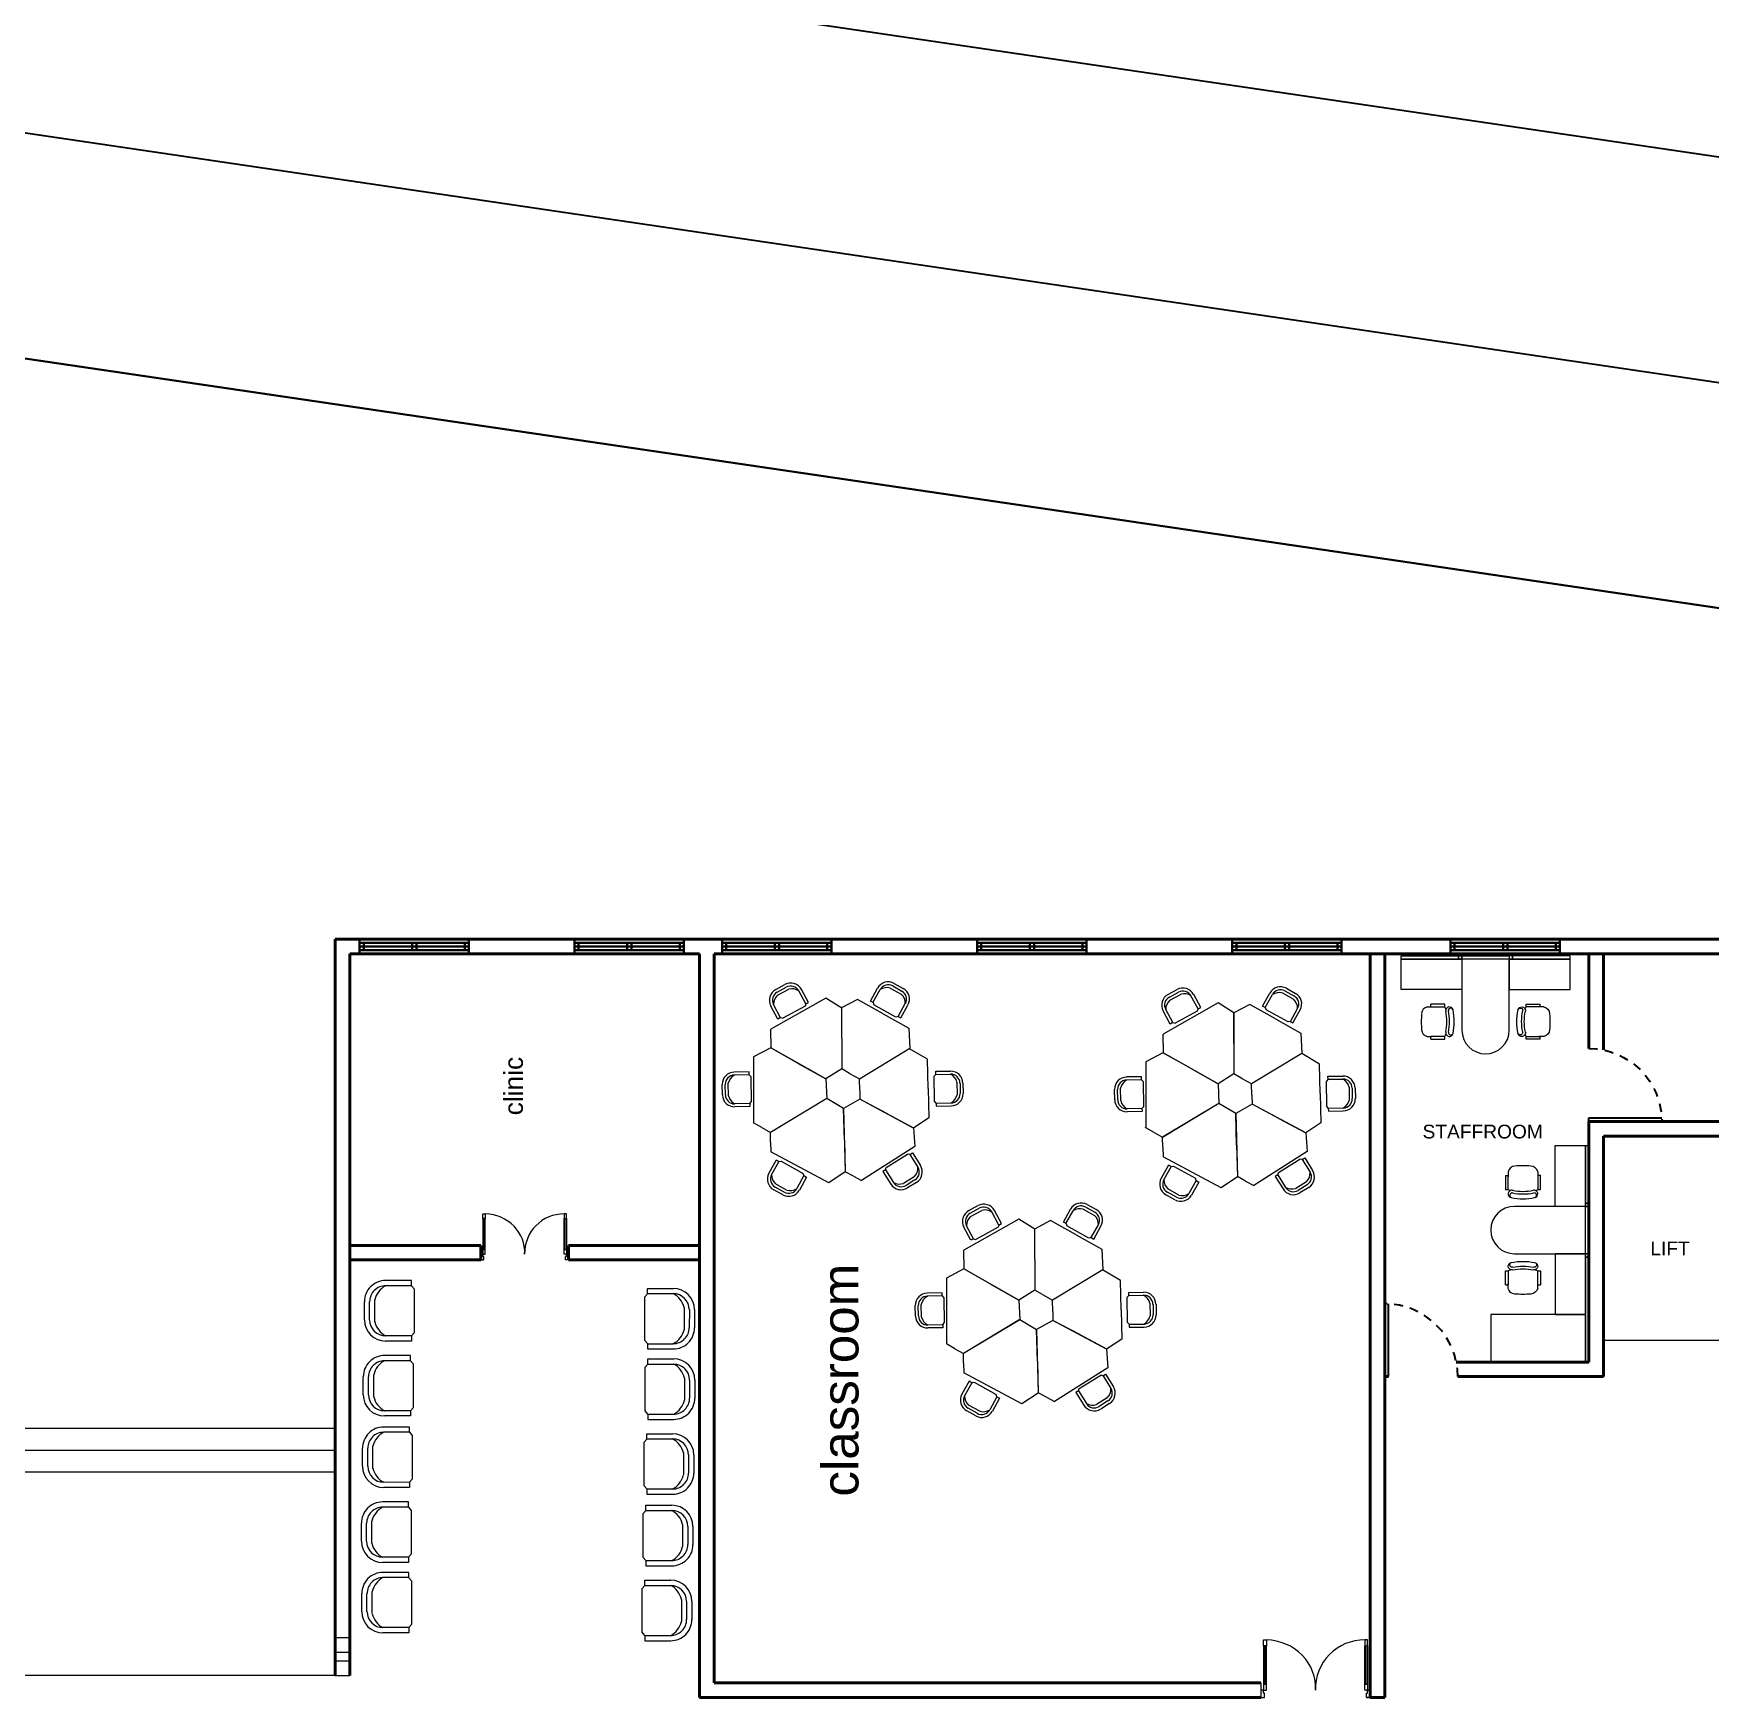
# Model space of a CAD drawing. Header units: metres. Extents: x -846 to 2173, y -239 to 2157.
# Drawn here: x -60.14 to -37.13, y 321.5 to 344.32 of the extents above; entities that cross this region are included whole.
import ezdxf

# ---------------------------------------------------------------- set-up
doc = ezdxf.new("R2010")
doc.units = ezdxf.units.M
doc.header["$MEASUREMENT"] = 0
doc.linetypes.add('ACAD_ISO02W100', pattern=[15, 12, -3])
for name, color, linetype, lineweight in [('furniture', 220, 'Continuous', 13), ('interiors', 133, 'Continuous', 13), ('JO_ DOOR LINE', 50, 'Continuous', 18), ('JO_ELEVATION LINE', 3, 'Continuous', 20), ('JO_SECTION LINE', 7, 'Continuous', 40), ('NVMI_FURN', 50, 'Continuous', 20), ('section line', 104, 'Continuous', 40), ('section step', 21, 'Continuous', 15), ('setback', 4, 'Continuous', 30), ('text_space', 7, 'Continuous', 13)]:
    doc.layers.add(name, color=color, linetype=linetype, lineweight=lineweight)
doc.styles.get("Standard").update_dxf_attribs({"font": 'arial.ttf'})

# ---------------------------------------------------------------- blocks, each defined once
blk = doc.blocks.new('door 100cm')
at = {"linetype": 'ByBlock', "lineweight": -3}
blk.add_line((4284.8, 6341.1), (4289.8, 6341.1), dxfattribs=at)
at = {"layer": 'JO_ DOOR LINE', "lineweight": -3}
for p, q in [((4284.8, 6341.1), (4284.8, 6441.1)), ((4289.8, 6341.1), (4289.8, 6441.1))]:
    blk.add_line(p, q, dxfattribs=at)
at = {"layer": 'JO_ DOOR LINE', "linetype": 'ACAD_ISO02W100', "lineweight": -3}
blk.add_arc((4284.8, 6341.1), 100, 0, 90, dxfattribs=at)
blk = doc.blocks.new('A$C89509515')
at = {"layer": 'JO_SECTION LINE', "lineweight": -2}
blk.add_blockref('door 100cm', (-4284.8, -6341.1), dxfattribs=at)
blk = doc.blocks.new('CH3')
for p, q in [((-259, 349), (-259, 141)), ((-218, 349), (-259, 349)), ((-218, 142), (-218, 349)), ((259, 350), (218, 350)), ((218, 350), (218, 142)), ((259, 142), (259, 350)), ((-218, 89), (-218, 163)), ((218, 87), (218, 162))]:
    blk.add_line(p, q)
at = {"linetype": 'Continuous'}
for p, q in [((-218, 141), (-259, 141)), ((259, 142), (218, 142))]:
    blk.add_line(p, q, dxfattribs=at)
for centre, radius, start, end in [((-163, 416), 55.3, 99.8988, 279.7522), ((-166, 436), 35.2, 94.9128, 274.9128), ((0, -348), 836, 78.0899, 101.9101), ((-4, -349), 766, 78.0112, 101.9888), ((18, -535), 913, 91.1567, 100.8714), ((-18, -535), 913, 79.1286, 88.8433), ((163, 416), 55.3, 260.2478, 80.1012), ((159, 437), 36.2, 265.0872, 70.3213), ((-111, 115), 111, 193.2566, 265.9234), ((0, 1666), 1666, 265.9234, 274.0766), ((111, 115), 111, 274.0766, 345.8334)]:
    blk.add_arc(centre, radius, start, end, dxfattribs=at)
for centre, start, end in [((-181, 309), 90.7226, 132.8382), ((180, 309), 47.1618, 87.5717)]:
    blk.add_arc(centre, 54.9, start, end)
blk = doc.blocks.new('window')
at = {"layer": 'JO_ DOOR LINE', "linetype": 'ByBlock', "lineweight": 30}
for p, q in [((3725.6, 7181.6), (3725.6, 7161.6)), ((3875.6, 7161.6), (3875.6, 7181.6)), ((3875.6, 7176.6), (3725.6, 7176.6)), ((3725.6, 7166.6), (3725.6, 7176.6)), ((3875.6, 7171.6), (3725.6, 7171.6)), ((3875.6, 7166.6), (3725.6, 7166.6)), ((3731.2, 7176.6), (3731.2, 7166.6)), ((3758.4, 7176.6), (3750.6, 7176.6)), ((3750.6, 7166.6), (3758.4, 7166.6)), ((3797.9, 7166.6), (3797.9, 7176.6)), ((3797.9, 7176.6), (3797.9, 7176.6)), ((3797.9, 7176.6), (3797.9, 7166.6)), ((3797.9, 7166.6), (3797.9, 7166.6)), ((3800.6, 7176.6), (3806.5, 7176.6)), ((3803.9, 7176.6), (3803.9, 7166.6)), ((3845, 7176.6), (3850.6, 7176.6)), ((3850.6, 7166.6), (3845, 7166.6)), ((3870, 7166.6), (3870, 7176.6)), ((3875.6, 7176.6), (3875.6, 7166.6))]:
    blk.add_line(p, q, dxfattribs=at)
at = {"layer": 'JO_ELEVATION LINE', "linetype": 'ByBlock', "lineweight": -2}
for p, q in [((3875.6, 7181.6), (3725.6, 7181.6)), ((3725.6, 7161.6), (3875.6, 7161.6))]:
    blk.add_line(p, q, dxfattribs=at)
blk = doc.blocks.new('A$C0A95752C')
for p, q in [((35, 710), (35, 790)), ((35, 790), (75, 790)), ((35, 710), (35, 180)), ((75, 710), (35, 710)), ((75, 710), (35, 710)), ((45, 710), (45, 180)), ((65, 710), (45, 710)), ((65, 180), (65, 710)), ((75, 790), (75, 710)), ((75, 180), (75, 710)), ((1425, 790), (1425, 710)), ((1465, 790), (1425, 790)), ((1425, 710), (1465, 710)), ((1425, 180), (1425, 710)), ((1425, 710), (1465, 710)), ((1435, 180), (1435, 710)), ((1435, 710), (1455, 710)), ((1455, 710), (1455, 180)), ((1465, 710), (1465, 790)), ((1465, 710), (1465, 180)), ((0, 100), (0, 0)), ((35, 100), (0, 100)), ((35, 180), (35, 100)), ((75, 180), (35, 180)), ((35, 180), (75, 180)), ((35, 100), (75, 100)), ((35, 60), (35, 100)), ((50, 60), (35, 60)), ((45, 180), (65, 180)), ((50, 50), (50, 60)), ((50, 0), (50, 50)), ((75, 100), (75, 180)), ((1465, 180), (1425, 180)), ((1425, 100), (1425, 180)), ((1425, 180), (1465, 180)), ((1465, 100), (1425, 100)), ((1455, 180), (1435, 180)), ((1450, 50), (1450, 60)), ((1450, 60), (1465, 60)), ((1450, 0), (1450, 50)), ((1465, 180), (1465, 100)), ((1465, 100), (1500, 100)), ((1465, 60), (1465, 100)), ((1500, 100), (1500, 0)), ((0, 0), (50, 0)), ((1500, 0), (1450, 0))]:
    blk.add_line(p, q)
blk.add_arc((1422, 117), 673, 89.7657, 181.4438)
blk.add_ellipse((74, 151), major_axis=(667, -122), ratio=0.940794, start_param=0.11153, end_param=1.73917)
blk = doc.blocks.new('SP CHR')
at = {"layer": 'NVMI_FURN'}
for p, q in [((25347.8, -20.9), (25270.9, -64.4)), ((25370, -34.9), (25347.8, -20.9)), ((25370, -77.5), (25370, -34.9)), ((25370, -77.5), (25370, -34.9)), ((25270.9, -77.5), (25270.9, -64.4)), ((25270.9, -77.5), (25270.9, -90.5)), ((25370, -77.5), (25370, -120)), ((25370, -77.5), (25370, -120)), ((25347.8, -134), (25270.9, -90.5)), ((25370, -120), (25347.8, -134))]:
    blk.add_line(p, q, dxfattribs=at)
blk = doc.blocks.new('CLASSROOM_TABLES')
at = {"layer": 'furniture'}
blk.add_line((276.914, 283.678), (276.914, 283.68), dxfattribs=at)
at = {"layer": 'NVMI_FURN'}
for p, q in [((277.22, 285.507), (277.346, 285.575)), ((277.24, 285.471), (277.365, 285.539)), ((277.245, 285.427), (277.399, 285.51)), ((277.67, 285.328), (277.573, 285.507)), ((278.518, 285.348), (278.617, 285.526)), ((278.554, 285.328), (278.653, 285.506)), ((278.791, 285.527), (278.943, 285.442)), ((278.825, 285.555), (278.949, 285.486)), ((278.845, 285.591), (278.97, 285.522)), ((277.25, 285.101), (277.153, 285.28)), ((277.286, 285.12), (277.189, 285.3)), ((277.622, 285.278), (277.318, 285.113)), ((277.634, 285.308), (277.536, 285.488)), ((277.633, 285.308), (277.622, 285.278)), ((277.633, 285.308), (277.67, 285.328)), ((278.342, 285.371), (278.123, 285.253)), ((278.693, 285.174), (278.342, 285.371)), ((278.693, 285.174), (278.342, 285.371)), ((278.555, 285.328), (278.518, 285.348)), ((278.555, 285.328), (278.565, 285.297)), ((278.867, 285.129), (278.565, 285.297)), ((278.899, 285.136), (278.998, 285.314)), ((278.935, 285.116), (279.034, 285.294)), ((277.287, 285.121), (277.25, 285.101)), ((277.287, 285.121), (277.318, 285.113)), ((278.123, 285.253), (278.125, 284.417)), ((278.693, 285.174), (279.044, 284.976)), ((278.693, 285.174), (279.044, 284.976)), ((278.898, 285.136), (278.867, 285.129)), ((278.898, 285.136), (278.935, 285.116)), ((279.044, 284.976), (279.058, 284.696)), ((279.058, 284.696), (278.368, 284.279)), ((279.3, 284.55), (279.057, 284.695)), ((276.855, 284.378), (276.651, 284.375)), ((276.856, 284.336), (276.855, 284.378)), ((278.233, 284.356), (278.125, 284.417)), ((278.233, 284.356), (278.369, 284.28)), ((279.309, 284.147), (279.3, 284.55)), ((279.309, 284.147), (279.3, 284.55)), ((279.415, 284.385), (279.619, 284.387)), ((279.416, 284.343), (279.415, 284.385)), ((276.489, 284.061), (276.487, 284.204)), ((276.53, 284.062), (276.528, 284.205)), ((276.572, 284.047), (276.569, 284.221)), ((276.856, 284.337), (276.652, 284.333)), ((276.856, 284.336), (276.878, 284.313)), ((276.878, 284.313), (276.884, 283.967)), ((278.372, 284.125), (278.368, 284.279)), ((278.372, 284.125), (278.374, 284.002)), ((279.309, 284.147), (279.319, 283.745)), ((279.309, 284.147), (279.319, 283.745)), ((279.416, 284.343), (279.395, 284.319)), ((279.399, 283.973), (279.395, 284.319)), ((279.416, 284.343), (279.62, 284.346)), ((279.706, 284.237), (279.708, 284.062)), ((279.748, 284.221), (279.749, 284.079)), ((279.789, 284.222), (279.791, 284.079)), ((276.863, 283.942), (276.659, 283.938)), ((276.864, 283.901), (276.659, 283.897)), ((276.863, 283.943), (276.884, 283.967)), ((276.863, 283.943), (276.864, 283.901)), ((279.111, 283.607), (278.374, 284.002)), ((279.42, 283.949), (279.399, 283.973)), ((279.42, 283.948), (279.625, 283.951)), ((279.42, 283.949), (279.421, 283.907)), ((279.421, 283.907), (279.625, 283.91)), ((279.319, 283.745), (279.111, 283.607)), ((278.736, 283.065), (279.03, 283.248)), ((279.061, 283.242), (279.03, 283.248)), ((279.061, 283.242), (279.097, 283.265)), ((279.062, 283.243), (279.17, 283.069)), ((279.097, 283.265), (279.205, 283.091)), ((277.226, 283.166), (277.127, 282.988)), ((277.262, 283.146), (277.163, 282.968)), ((277.263, 283.146), (277.226, 283.166)), ((277.263, 283.146), (277.294, 283.153)), ((277.294, 283.153), (277.596, 282.985)), ((277.607, 282.954), (277.596, 282.985)), ((278.727, 283.034), (278.691, 283.012)), ((278.691, 283.012), (278.799, 282.839)), ((278.726, 283.034), (278.834, 282.861)), ((278.727, 283.034), (278.736, 283.065)), ((277.316, 282.691), (277.192, 282.76)), ((277.336, 282.727), (277.212, 282.796)), ((277.37, 282.755), (277.218, 282.84)), ((277.607, 282.954), (277.508, 282.776)), ((277.643, 282.934), (277.544, 282.755)), ((277.607, 282.954), (277.643, 282.934)), ((279.121, 282.939), (278.973, 282.847)), ((279.129, 282.896), (279.008, 282.82)), ((279.151, 282.861), (279.03, 282.785))]:
    blk.add_line(p, q, dxfattribs=at)
for centre, radius, start, end in [((277.3, 285.36), 0.167, 118.4181, 208.418), ((277.425, 285.428), 0.167, 28.418, 118.418), ((277.425, 285.428), 0.126, 28.418, 118.418), ((277.444, 285.351), 0.165, 55.8574, 105.6604), ((278.763, 285.445), 0.167, 60.9071, 150.9069), ((278.763, 285.445), 0.126, 60.9071, 150.9069), ((278.744, 285.368), 0.165, 73.6645, 123.4675), ((278.888, 285.376), 0.167, 330.9069, 60.9069), ((277.3, 285.36), 0.126, 118.4181, 208.418), ((277.354, 285.303), 0.165, 131.1755, 180.9785), ((278.833, 285.319), 0.165, 358.3463, 48.1494), ((278.888, 285.376), 0.126, 330.9069, 60.9069), ((276.654, 284.207), 0.167, 91.0184, 181.0184), ((279.621, 284.22), 0.167, 0.6864, 90.6862), ((276.654, 284.207), 0.126, 91.0184, 181.0184), ((276.731, 284.188), 0.165, 118.4578, 168.2608), ((279.545, 284.198), 0.165, 13.4438, 63.2468), ((279.621, 284.22), 0.126, 0.6864, 90.6862), ((276.656, 284.064), 0.167, 181.0185, 271.0184), ((276.656, 284.064), 0.126, 181.0185, 271.0184), ((276.732, 284.086), 0.165, 193.7759, 243.579), ((279.623, 284.077), 0.126, 270.6862, 0.6862), ((279.623, 284.077), 0.167, 270.6862, 0.6862), ((279.547, 284.097), 0.165, 298.1257, 347.9287), ((277.273, 282.906), 0.167, 150.9069, 240.9069), ((279.005, 283.056), 0.165, 314.6535, 4.4566), ((279.063, 283.003), 0.126, 301.8961, 31.896), ((279.063, 283.003), 0.167, 301.8961, 31.896), ((277.273, 282.906), 0.126, 150.9069, 240.9069), ((277.328, 282.963), 0.165, 178.3463, 228.1494), ((277.398, 282.837), 0.167, 240.9071, 330.9069), ((277.398, 282.837), 0.126, 240.9071, 330.9069), ((277.417, 282.914), 0.165, 253.6645, 303.4675), ((278.941, 282.927), 0.167, 211.896, 301.896), ((278.919, 283.003), 0.165, 239.3354, 289.1384), ((278.941, 282.927), 0.126, 211.896, 301.896)]:
    blk.add_arc(centre, radius, start, end, dxfattribs=at)
at = {"layer": 'NVMI_FURN', "xscale": 0.009812437210140083, "yscale": 0.009812437210140083, "zscale": 0.009812437210140083}
blk.add_blockref('SP CHR', (29.184, 285.595), dxfattribs=at)
at = {"layer": 'NVMI_FURN'}
for p, xscale, yscale, zscale, rotation in [((149.241, 59.457), 0.01021025730861901, 0.01021025730861901, 0.01021025730861901, 60.48850144290783), ((19.232, 276.024), -0.01021025730861901, 0.01021025730861901, 0.01021025730861901, 181.4655043287247), ((162.366, 63.74), -0.009812437210140086, 0.009812437210140083, 0.009812437210140083, 241.9540057716326)]:
    blk.add_blockref('SP CHR', p, dxfattribs=dict(at, xscale=xscale, yscale=yscale, zscale=zscale, rotation=rotation))
blk = doc.blocks.new('CHAIR_60')
at = {"layer": 'NVMI_FURN'}
for p, q in [((-51.709, 326.074), (-51.746, 326.033)), ((-51.746, 325.432), (-51.746, 326.033)), ((-51.709, 326.074), (-51.709, 326.147)), ((-51.709, 326.147), (-51.354, 326.147)), ((-51.709, 326.076), (-51.354, 326.075)), ((-51.206, 325.884), (-51.206, 325.581)), ((-51.135, 325.856), (-51.135, 325.608)), ((-51.063, 325.856), (-51.063, 325.608)), ((-51.709, 325.39), (-51.746, 325.432)), ((-51.709, 325.39), (-51.709, 325.317)), ((-51.709, 325.389), (-51.354, 325.389)), ((-51.709, 325.317), (-51.354, 325.317))]:
    blk.add_line(p, q, dxfattribs=at)
for centre, radius, start, end in [((-51.354, 325.856), 0.291, 359.9867, 89.9866), ((-51.486, 325.82), 0.287, 12.7441, 62.5472), ((-51.354, 325.856), 0.219, 359.9867, 89.9866), ((-51.354, 325.608), 0.219, 269.9866, 359.9866), ((-51.354, 325.608), 0.291, 269.9866, 359.9866), ((-51.486, 325.644), 0.287, 297.426, 347.229)]:
    blk.add_arc(centre, radius, start, end, dxfattribs=at)

msp = doc.modelspace()

# ---------------------------------------------------------------- linework, layer by layer
for p, q in [((-65.386, 346.814), (-17.562, 339.764)), ((-65.431, 343.726), (-18.009, 336.735))]:
    msp.add_line(p, q)
at = {"layer": 'furniture'}
for p, q in [((-41.376, 331.63), (-41.376, 331.676)), ((-40.541, 331.63), (-40.541, 331.676)), ((-40.541, 331.676), (-39.891, 331.676)), ((-40.541, 331.63), (-40.541, 330.655)), ((-39.891, 331.63), (-40.541, 331.63)), ((-39.891, 331.63), (-40.541, 331.63)), ((-39.891, 331.676), (-39.891, 331.63)), ((-39.891, 330.655), (-39.891, 331.63)), ((-39.055, 331.63), (-39.055, 331.676)), ((-38.844, 329.074), (-38.798, 329.074)), ((-38.844, 328.238), (-39.819, 328.238)), ((-38.844, 327.588), (-38.844, 328.238)), ((-38.844, 328.238), (-38.798, 328.238)), ((-38.844, 327.588), (-38.844, 328.238)), ((-38.798, 328.238), (-38.798, 327.588)), ((-39.819, 327.588), (-38.844, 327.588)), ((-38.798, 327.588), (-38.844, 327.588))]:
    msp.add_line(p, q, dxfattribs=at)
for points in [[(-41.376, 331.676), (-40.587, 331.676), (-40.587, 331.63), (-41.376, 331.63)], [(-39.055, 331.676), (-39.845, 331.676), (-39.845, 331.63), (-39.055, 331.63)], [(-38.798, 329.074), (-38.798, 328.284), (-38.844, 328.284), (-38.844, 329.074)]]:
    msp.add_lwpolyline(points, dxfattribs=at)
for points in [[(-41.376, 331.212), (-41.376, 331.63), (-40.541, 331.63), (-40.541, 331.212)], [(-40.541, 331.63), (-40.587, 331.63), (-40.587, 331.676), (-40.541, 331.676)], [(-39.891, 331.63), (-39.845, 331.63), (-39.845, 331.676), (-39.891, 331.676)], [(-39.055, 331.212), (-39.055, 331.63), (-39.891, 331.63), (-39.891, 331.212)], [(-39.262, 329.074), (-38.844, 329.074), (-38.844, 328.238), (-39.262, 328.238)], [(-38.844, 328.238), (-38.844, 328.284), (-38.798, 328.284), (-38.798, 328.238)], [(-39.262, 326.753), (-38.844, 326.753), (-38.844, 327.588), (-39.262, 327.588)], [(-38.844, 327.588), (-38.844, 327.542), (-38.798, 327.542), (-38.798, 327.588)], [(-38.798, 327.542), (-38.844, 327.542), (-38.844, 326.103), (-38.798, 326.103)], [(-40.144, 326.753), (-40.144, 326.103), (-38.844, 326.103), (-38.844, 326.753)]]:
    msp.add_lwpolyline(points, close=True, dxfattribs=at)
for centre, start, end in [((-40.216, 330.655), 180, 0), ((-39.819, 327.913), 90, 270)]:
    msp.add_arc(centre, 0.325, start, end, dxfattribs=at)
at = {"layer": 'interiors'}
for p, q in [((-55.798, 331.703), (-55.798, 327.703)), ((-38.598, 326.403), (-36.798, 326.403)), ((-66.45, 325.196), (-55.998, 325.196)), ((-66.15, 324.896), (-55.998, 324.896)), ((-65.85, 324.596), (-55.998, 324.596)), ((-55.998, 322.323), (-55.798, 322.323)), ((-55.998, 322.123), (-55.798, 322.123)), ((-55.998, 322.003), (-55.798, 322.003)), ((-55.998, 321.803), (-63.057, 321.803)), ((-55.998, 321.803), (-55.798, 321.803))]:
    msp.add_line(p, q, dxfattribs=at)
at = {"layer": 'interiors', "ltscale": 0.5}
for p, q in [((-41.598, 326.103), (-41.598, 325.903)), ((-43.298, 321.703), (-43.298, 321.503))]:
    msp.add_line(p, q, dxfattribs=at)
at = {"layer": 'NVMI_FURN'}
for p, q in [((-51.751, 326.398), (-51.75, 326.999)), ((-51.713, 327.04), (-51.75, 326.999)), ((-51.713, 327.04), (-51.713, 327.113)), ((-51.713, 327.113), (-51.359, 327.113)), ((-51.713, 327.041), (-51.359, 327.041)), ((-51.211, 326.85), (-51.211, 326.546)), ((-51.139, 326.822), (-51.14, 326.574)), ((-51.068, 326.822), (-51.068, 326.574)), ((-51.714, 326.356), (-51.751, 326.398)), ((-51.714, 326.356), (-51.714, 326.283)), ((-51.714, 326.355), (-51.359, 326.355)), ((-51.714, 326.283), (-51.359, 326.283)), ((-54.987, 323.218), (-55.342, 323.218)), ((-54.987, 323.147), (-55.342, 323.147)), ((-54.987, 323.145), (-54.987, 323.218)), ((-54.987, 323.145), (-54.95, 323.104)), ((-54.95, 323.104), (-54.951, 322.503)), ((-55.633, 322.679), (-55.633, 322.927)), ((-55.562, 322.679), (-55.562, 322.927)), ((-55.49, 322.652), (-55.49, 322.955)), ((-54.988, 322.46), (-55.342, 322.46)), ((-54.988, 322.388), (-55.342, 322.388)), ((-54.988, 322.461), (-54.951, 322.503)), ((-54.988, 322.461), (-54.988, 322.388))]:
    msp.add_line(p, q, dxfattribs=at)
for centre, radius, start, end in [((-51.359, 326.822), 0.291, 359.9867, 89.9866), ((-51.491, 326.786), 0.287, 12.7441, 62.5472), ((-51.359, 326.822), 0.219, 359.9867, 89.9866), ((-51.359, 326.574), 0.219, 269.9866, 359.9866), ((-51.359, 326.574), 0.291, 269.9866, 359.9866), ((-51.491, 326.61), 0.287, 297.426, 347.229), ((-55.342, 322.927), 0.291, 89.9866, 179.9866), ((-55.342, 322.927), 0.219, 89.9866, 179.9866), ((-55.21, 322.891), 0.287, 117.426, 167.229), ((-55.342, 322.679), 0.291, 179.9867, 269.9866), ((-55.342, 322.679), 0.219, 179.9867, 269.9866), ((-55.21, 322.715), 0.287, 192.7441, 242.5472)]:
    msp.add_arc(centre, radius, start, end, dxfattribs=at)
at = {"layer": 'section line'}
for p, q in [((-50.998, 331.903), (-55.998, 331.903)), ((-55.998, 331.903), (-55.998, 321.803)), ((-42.598, 331.903), (-50.998, 331.903)), ((-42.598, 331.903), (-36.598, 331.903)), ((-42.598, 331.903), (-38.598, 331.903)), ((-50.998, 331.703), (-55.798, 331.703)), ((-55.798, 331.703), (-55.798, 321.803)), ((-50.998, 331.703), (-50.998, 329.403)), ((-50.998, 331.703), (-50.998, 321.503)), ((-42.598, 331.703), (-50.798, 331.703)), ((-50.798, 331.703), (-50.798, 321.703)), ((-42.798, 331.703), (-49.798, 331.703)), ((-42.598, 331.703), (-38.798, 331.703)), ((-42.598, 331.703), (-38.798, 331.703)), ((-41.798, 321.503), (-41.798, 331.703)), ((-41.598, 325.903), (-41.598, 331.703)), ((-38.819, 331.703), (-36.798, 331.703)), ((-38.798, 331.703), (-38.798, 330.403)), ((-38.598, 331.703), (-38.598, 330.383)), ((-38.598, 331.703), (-38.598, 330.383)), ((-50.798, 329.403), (-50.798, 321.703)), ((-50.798, 329.403), (-50.798, 329.171)), ((-38.798, 329.403), (-38.798, 326.103)), ((-38.798, 329.403), (-36.798, 329.403)), ((-50.998, 329.203), (-50.998, 321.503)), ((-38.598, 329.203), (-38.598, 325.903)), ((-38.598, 329.203), (-36.798, 329.203)), ((-55.798, 327.703), (-53.998, 327.703)), ((-53.998, 327.503), (-53.998, 327.703)), ((-52.798, 327.503), (-52.798, 327.703)), ((-52.798, 327.703), (-50.998, 327.703)), ((-55.798, 327.503), (-53.998, 327.503)), ((-52.798, 327.503), (-50.998, 327.503)), ((-38.798, 326.103), (-40.618, 326.103)), ((-41.598, 321.503), (-41.598, 325.903)), ((-41.548, 325.903), (-41.598, 325.903)), ((-38.598, 325.903), (-40.598, 325.903)), ((-50.798, 321.703), (-43.298, 321.703)), ((-50.998, 321.503), (-43.298, 321.503)), ((-50.798, 321.503), (-43.298, 321.503)), ((-41.798, 321.503), (-41.598, 321.503)), ((-41.798, 321.503), (-41.598, 321.503))]:
    msp.add_line(p, q, dxfattribs=at)
at = {"layer": 'section step'}
msp.add_line((-41.849, 321.503), (-41.798, 321.503), dxfattribs=at)
at = {"layer": 'setback'}
msp.add_line((-65.477, 340.638), (-20.057, 333.942), dxfattribs=at)

# ---------------------------------------------------------------- block references
at = {"layer": 'furniture'}
for name, p in [('CLASSROOM_TABLES', (-327.174, 45.706)), ('CLASSROOM_TABLES', (-321.793, 45.638)), ('CLASSROOM_TABLES', (-324.526, 42.673)), ('CHAIR_60', (0, 0)), ('CHAIR_60', (-0.015, -1.027)), ('CHAIR_60', (-0.026, -2.009)), ('CHAIR_60', (-0.041, -3.036))]:
    msp.add_blockref(name, p, dxfattribs=at)
for name, p, xscale, yscale, zscale, rotation in [('CH3', (-41.098, 330.771), 0.0009283734974549418, 0.0009283734974549418, 0.0009283734974549418, 269.9999999999999), ('CH3', (-39.703, 328.795), 0.0009283734974549418, 0.0009283734974549418, 0.0009283734974549418, 180), ('A$C0A95752C', (-53.998, 327.503), 0.0007996578752892724, 0.0007996578752892724, 0.0007996578752892724, 359.9980198541306), ('A$C0A95752C', (-43.298, 321.503), 0.0009993833504546837, 0.0009993833504546837, 0.0009993833504546837, 359.9980198541306)]:
    msp.add_blockref(name, p, dxfattribs=dict(at, xscale=xscale, yscale=yscale, zscale=zscale, rotation=rotation))
at = {"layer": 'furniture', "extrusion": (0, 0, -1), "xscale": 0.0009283734974549418, "yscale": 0.0009283734974549418, "zscale": -0.0009283734974549418, "rotation": 270}
msp.add_blockref('CH3', (39.334, 330.771), dxfattribs=at)
at = {"layer": 'furniture', "extrusion": (0, 0, -1), "xscale": 0.0009283734974549418, "yscale": 0.0009283734974549418, "zscale": -0.0009283734974549418}
msp.add_blockref('CH3', (39.703, 327.031), dxfattribs=at)
at = {"layer": 'furniture', "rotation": 180}
for p in [(-106.66, 652.538), (-106.675, 651.51), (-106.686, 650.529), (-106.701, 649.501)]:
    msp.add_blockref('CHAIR_60', p, dxfattribs=at)
at = {"layer": 'section line', "xscale": -0.01, "yscale": 0.01, "zscale": 0.01, "rotation": 270}
msp.add_blockref('A$C89509515', (-38.798, 329.403), dxfattribs=at)
at = {"layer": 'section line', "xscale": 0.01, "yscale": 0.01, "zscale": 0.01}
msp.add_blockref('A$C89509515', (-41.598, 325.903), dxfattribs=at)
at = {"layer": 'section step', "xscale": 0.01, "yscale": 0.01, "zscale": 0.01}
for p in [(-92.919, 260.086), (-89.97, 260.086), (-87.947, 260.086), (-84.447, 260.086), (-80.947, 260.086), (-77.954, 260.086)]:
    msp.add_blockref('window', p, dxfattribs=at)

# ---------------------------------------------------------------- texts
at = {"layer": 'text_space', "attachment_point": 1, "rotation": 90}
for s, width, gutter_width, insert, char_height in [('clinic', 0.77775, 1.292, (-53.681, 329.487), 0.2584), ('classroom', 1.51062, 2.51, (-49.321, 324.257), 0.5019)]:
    msp.add_mtext_dynamic_manual_height_columns(s, width=width, gutter_width=gutter_width, heights=[0], dxfattribs=dict(at, insert=insert, char_height=char_height))
at = {"layer": 'text_space', "char_height": 0.1881, "attachment_point": 1}
for s, insert in [('STAFFROOM', (-41.08, 329.358)), ('LIFT', (-37.955, 327.756))]:
    msp.add_mtext_dynamic_manual_height_columns(s, width=0.56603, gutter_width=0.94, heights=[0], dxfattribs=dict(at, insert=insert))

doc.saveas('drawing.dxf')
